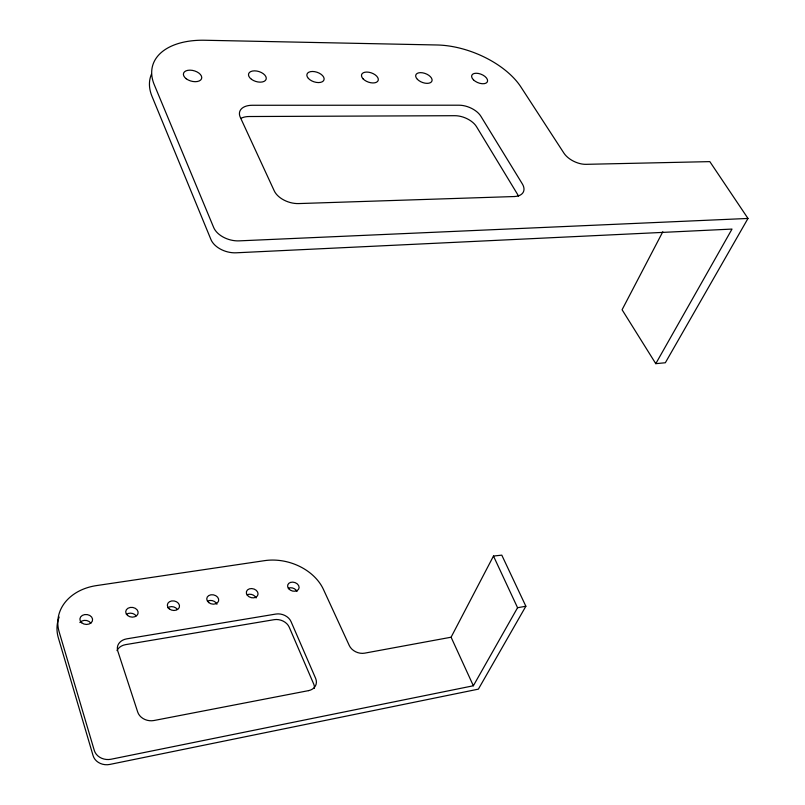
<?xml version="1.0" encoding="UTF-8"?>
<svg xmlns="http://www.w3.org/2000/svg" width="805" height="805" viewBox="0 0 805 805"><rect width="100%" height="100%" fill="white"/><g stroke="black" fill="none" stroke-linecap="round" stroke-linejoin="round"><path stroke-width="1.21" d="M525.866 606.246L517.565 607.725L473.36 685.769L111.07 759.236A13.705 11.642 4.7 0 1 94.296 750.441L59.168 631.925A50.796 39.837 6.7 0 1 96.399 585.607L264.634 560.642A47.586 36.114 16.9 0 1 323.439 589.431L349.29 645.55A12.095 9.278 22.2 0 0 364.665 653.157L451.092 637.218L493.475 556.044L501.797 555.148L525.866 606.246L478.381 689.14L109.782 764.438A13.635 11.622 4.5 0 1 93.098 755.684L58.332 637.791A50.564 39.807 6.6 0 1 59.178 617.012M662.807 231.76L622.084 309.744L655.783 363.669L665.333 362.753L747.986 218.447L709.829 161.624L586.03 164.331A17.408 9.539 24.9 0 1 563.953 153.181L520.915 86.99A68.425 37.07 21.9 0 0 437.175 44.989L204.732 40.25A74.885 42.967 16.4 0 0 154.278 84.746L213.667 227.493A20.689 13.272 16.7 0 0 239.095 240.866L747.986 218.447M655.783 363.669L732.017 229.073L236.147 252.8A20.527 13.293 16.6 0 1 210.93 239.508L151.994 96.328A74.332 43.078 16.3 0 1 151.481 74.151M493.475 556.044L517.565 607.725M451.092 637.218L473.36 685.769M518.531 196.37A18.143 10.586 23.8 0 0 517.494 194.267L476.5 126.667A17.388 9.751 22.2 0 0 454.855 115.699L249.248 116.524A18.777 11.109 17.2 0 0 241.329 118.144M116.997 650.591A12.749 10.213 7.7 0 1 125.63 644.634L274.123 619.679A12.065 9.358 17.3 0 1 289.216 627.165L313.628 683.858A12.467 9.982 20.1 0 1 314.393 688.315M208.052 600.912A6.027 4.649 13.1 0 1 216.948 604.243M167.722 607.795A6.118 4.76 10.8 0 1 177.301 609.294M126.395 614.356A6.229 4.86 8.2 0 1 136.136 615.865M247.306 594.684A5.947 4.548 15.3 0 1 256.101 597.974M79.876 622.547A6.349 4.971 5.2 0 1 90.834 623.1M288.291 588.193A5.866 4.428 17.5 0 1 296.985 591.434M308.506 690.64L154.047 720.505A13.212 10.978 9 0 1 137.715 712.083L117.751 650.943A12.81 10.224 7.9 0 1 126.767 638.848L275.863 614.054A12.115 9.358 17.4 0 1 291.018 621.561L315.61 678.323A12.518 9.992 20.1 0 1 308.506 690.64M514.164 196.541L298.675 203.574A19.723 12.176 18.4 0 1 274.253 190.876L240.262 117.238A18.918 11.089 17.2 0 1 252.217 105.274L459.041 105.203A17.509 9.71 22.2 0 1 480.847 116.222L522.314 183.872A18.274 10.556 23.8 0 1 514.164 196.541M251.442 79.282A9.167 5.192 17.2 0 0 266.083 79.373A9.167 5.192 17.2 0 0 254.601 70.85A9.167 5.192 17.2 0 0 251.442 79.282M417.413 79.343A8.603 4.679 21 0 0 431.5 81.818A8.603 4.679 21 0 0 422.756 72.842A8.603 4.679 21 0 0 417.413 79.343M473.441 79.816A8.432 4.508 22.2 0 0 487.095 82.241A8.432 4.508 22.2 0 0 478.281 73.436A8.432 4.508 22.2 0 0 473.441 79.816M186.237 78.759A9.418 5.383 15.6 0 0 201.502 78.85A9.418 5.383 15.6 0 0 189.98 70.156A9.418 5.383 15.6 0 0 186.237 78.759M363.115 78.88A8.785 4.85 19.8 0 0 377.615 81.396A8.785 4.85 19.8 0 0 368.962 72.259A8.785 4.85 19.8 0 0 363.115 78.88M308.396 78.417A8.966 5.021 18.6 0 0 323.318 80.983A8.966 5.021 18.6 0 0 314.765 71.675A8.966 5.021 18.6 0 0 308.396 78.417M127.562 615.483A6.249 4.87 8.3 0 0 137.957 613.812A6.249 4.87 8.3 0 0 130.269 607.443A6.249 4.87 8.3 0 0 127.562 615.483M247.316 595.257A5.967 4.548 15.4 0 0 257.479 595.811A5.967 4.548 15.4 0 0 251.754 588.566A5.967 4.548 15.4 0 0 247.316 595.257M288.653 588.697A5.887 4.428 17.5 0 0 298.605 589.25A5.887 4.428 17.5 0 0 292.819 582.126A5.887 4.428 17.5 0 0 288.653 588.697M81.677 622.778A6.38 4.981 5.4 0 0 92.364 621.058A6.38 4.981 5.4 0 0 84.686 614.587A6.38 4.981 5.4 0 0 81.677 622.778M169.251 608.852A6.148 4.76 10.8 0 0 179.374 607.222A6.148 4.76 10.8 0 0 171.676 600.953A6.148 4.76 10.8 0 0 169.251 608.852M208.716 602.573A6.058 4.659 13.2 0 0 218.588 600.983A6.058 4.659 13.2 0 0 210.89 594.804A6.058 4.659 13.2 0 0 208.716 602.573"/></g></svg>
